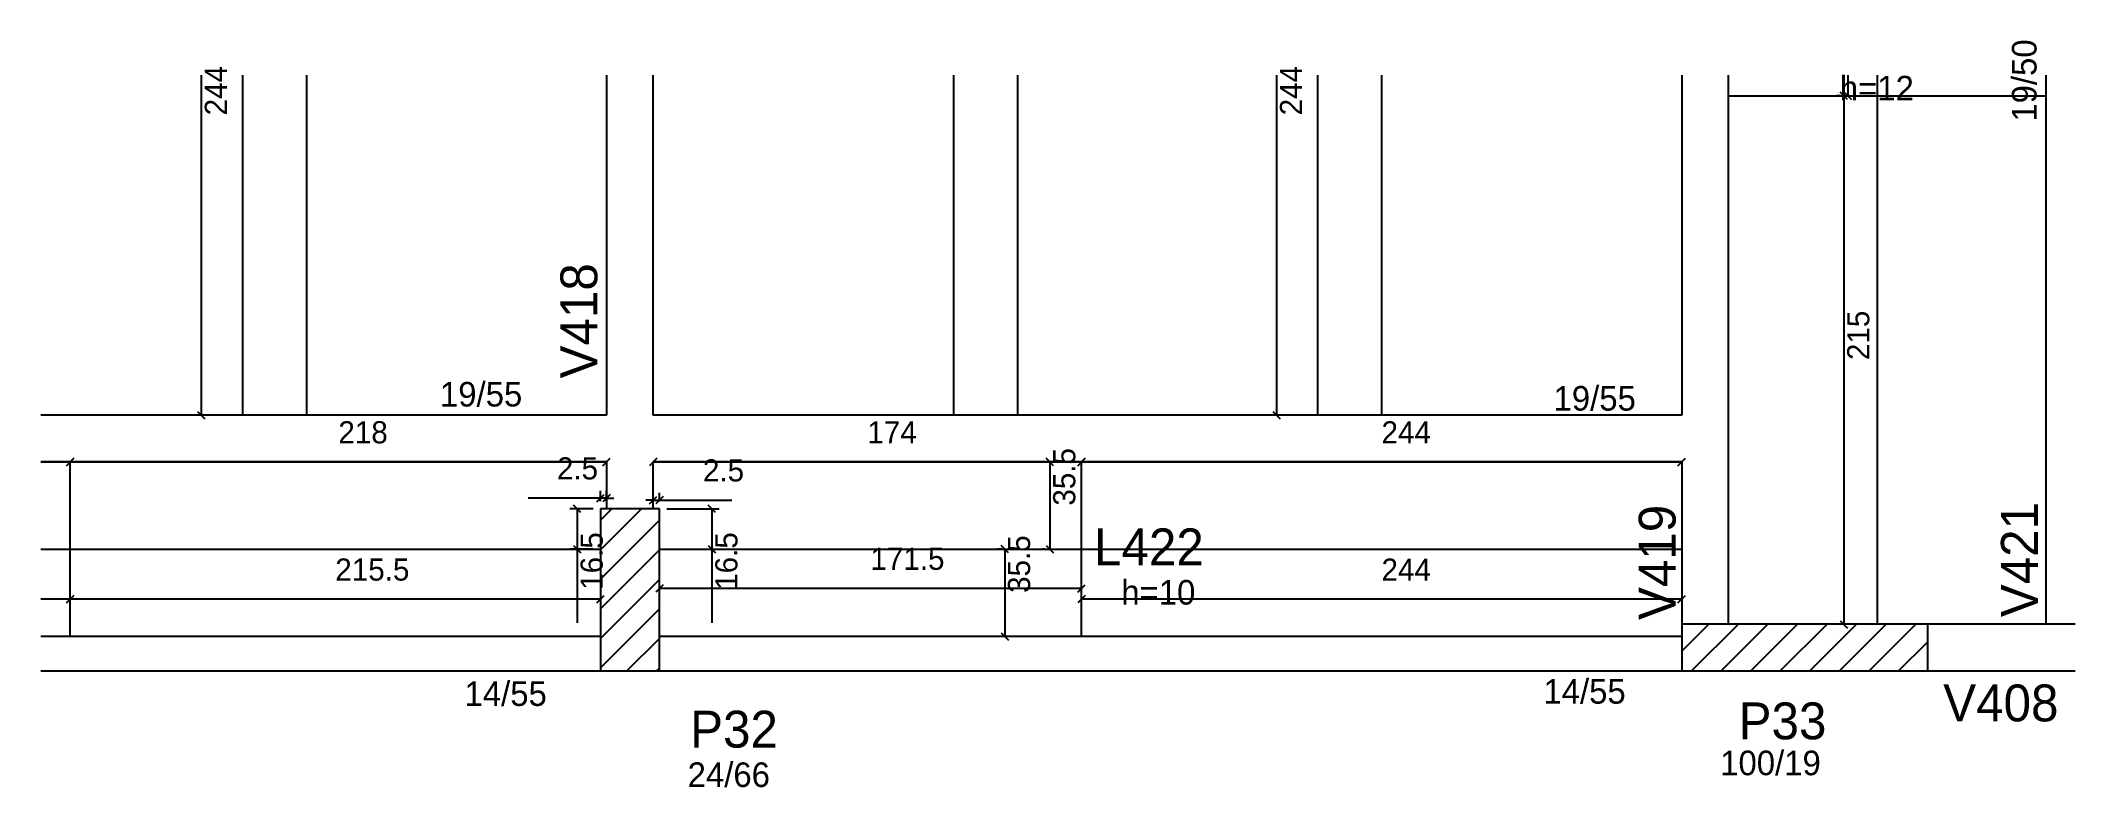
# Model space of a CAD drawing. Header units: metres. Extents: x 4366 to 5193, y 1439 to 1742.
import ezdxf

# ---------------------------------------------------------------- set-up
doc = ezdxf.new("R2010")
doc.units = ezdxf.units.M
for name, color, linetype in [('3', 7, 'Continuous'), ('4', 7, 'Continuous'), ('7', 7, 'Continuous'), ('Painéis', 7, 'Continuous')]:
    doc.layers.add(name, color=color, linetype=linetype)

msp = doc.modelspace()

# ---------------------------------------------------------------- linework, layer by layer
at = {"layer": '3', "color": 3, "lineweight": 25}
for p, q in [((4593.97, 1535.44), (4610.65, 1552.12)), ((4593.97, 1547.46), (4598.63, 1552.12)), ((4593.97, 1523.42), (4617.97, 1547.42)), ((4593.97, 1511.4), (4617.97, 1535.4)), ((4593.97, 1499.38), (4617.97, 1523.38)), ((4593.97, 1487.36), (4617.97, 1511.36)), ((4604.76, 1486.12), (4617.97, 1499.34)), ((5033.47, 1494.11), (5044.49, 1505.12)), ((5037.51, 1486.12), (5056.51, 1505.12)), ((5049.53, 1486.12), (5068.53, 1505.12)), ((5061.55, 1486.12), (5080.55, 1505.12)), ((5073.57, 1486.12), (5092.57, 1505.12)), ((5085.59, 1486.12), (5104.59, 1505.12)), ((5097.61, 1486.12), (5116.61, 1505.12)), ((5109.63, 1486.12), (5128.63, 1505.12)), ((5121.65, 1486.12), (5133.47, 1497.94)), ((4616.78, 1486.12), (4617.97, 1487.31))]:
    msp.add_line(p, q, dxfattribs=at)
for points in [[(4596.47, 1728.4), (4596.47, 1590.12)], [(4615.47, 1590.12), (4615.47, 1728.4)], [(5033.47, 1728.4), (5033.47, 1590.12)], [(5052.47, 1587.84), (5052.47, 1728.4)], [(5181.47, 1728.4), (5181.47, 1505.12)], [(4596.47, 1590.12), (4366.47, 1590.12)], [(5033.47, 1590.12), (4615.47, 1590.12)], [(5052.47, 1505.12), (5052.47, 1587.84)], [(4366.47, 1571.12), (4596.47, 1571.12)], [(4596.47, 1571.12), (4596.47, 1552.12)], [(4615.47, 1571.12), (5033.47, 1571.12)], [(4615.47, 1552.12), (4615.47, 1571.12)], [(5033.47, 1571.12), (5033.47, 1505.12)], [(4593.97, 1500.12), (4366.47, 1500.12)], [(5033.47, 1500.12), (4617.97, 1500.12)], [(5181.47, 1505.12), (5133.47, 1505.12)], [(5193.47, 1505.12), (5181.47, 1505.12)], [(4366.47, 1486.12), (4593.97, 1486.12)], [(4617.97, 1486.12), (5033.47, 1486.12)], [(5133.47, 1486.12), (5190.97, 1486.12)], [(5190.97, 1486.12), (5193.47, 1486.12)]]:
    msp.add_lwpolyline(points, dxfattribs=at)
at = {"layer": '7', "color": 7, "lineweight": 25}
for points in [[(4617.97, 1552.12), (4593.97, 1552.12)], [(4593.97, 1552.12), (4593.97, 1486.12)], [(4617.97, 1486.12), (4617.97, 1552.12)], [(5133.47, 1505.12), (5033.47, 1505.12)], [(5033.47, 1505.12), (5033.47, 1486.12)], [(5133.47, 1486.12), (5133.47, 1505.12)], [(4593.97, 1486.12), (4617.97, 1486.12)], [(5033.47, 1486.12), (5133.47, 1486.12)]]:
    msp.add_lwpolyline(points, dxfattribs=at)
at = {"layer": 'Painéis', "color": 4, "lineweight": 25}
for p, q in [((4431.73, 1728.4), (4431.73, 1590.12)), ((4868.73, 1728.4), (4868.73, 1590.12)), ((5100.96, 1728.4), (5100.96, 1720.07)), ((5097.96, 1720.07), (5096.34, 1720.07)), ((5099.34, 1720.07), (5099.34, 1505.07)), ((4378.47, 1571.12), (4366.47, 1571.12)), ((4596.47, 1571.12), (4378.47, 1571.12)), ((4789.47, 1571.12), (4615.47, 1571.12)), ((4774.44, 1571.12), (4773.69, 1571.12)), ((4776.69, 1571.12), (4776.69, 1535.62)), ((5033.47, 1571.12), (4789.47, 1571.12)), ((4593.97, 1556.43), (4564.62, 1556.43)), ((4593.97, 1555.12), (4593.97, 1559.43)), ((4596.47, 1556.43), (4593.97, 1556.43)), ((4596.47, 1555.12), (4596.47, 1559.43)), ((4596.47, 1556.43), (4599.47, 1556.43)), ((4615.47, 1555.6), (4612.47, 1555.6)), ((4615.47, 1555.12), (4615.47, 1558.6)), ((4615.47, 1555.6), (4617.97, 1555.6)), ((4617.97, 1555.12), (4617.97, 1558.6)), ((4617.97, 1555.6), (4647.33, 1555.6)), ((4590.97, 1552.12), (4581.5, 1552.12)), ((4584.5, 1552.12), (4584.5, 1535.62)), ((4620.97, 1552.12), (4642.28, 1552.12)), ((4639.28, 1552.12), (4639.28, 1535.62)), ((4590.97, 1535.62), (4581.5, 1535.62)), ((4584.5, 1535.62), (4584.5, 1505.65)), ((4620.97, 1535.62), (4642.28, 1535.62)), ((4639.28, 1535.62), (4639.28, 1505.65)), ((4757.2, 1535.62), (4755.31, 1535.62)), ((4758.31, 1535.62), (4758.31, 1500.12)), ((4774.44, 1535.62), (4773.69, 1535.62)), ((4378.47, 1515.28), (4366.47, 1515.28)), ((4593.97, 1515.28), (4378.47, 1515.28)), ((4789.47, 1519.64), (4617.97, 1519.64)), ((5033.47, 1515.28), (4789.47, 1515.28)), ((4757.2, 1500.12), (4755.31, 1500.12))]:
    msp.add_line(p, q, dxfattribs=at)
at = {"layer": 'Painéis', "color": 200, "lineweight": 25}
for p, q in [((4448.48, 1728.4), (4448.48, 1590.12)), ((4474.48, 1728.4), (4474.48, 1590.12)), ((4737.48, 1728.4), (4737.48, 1590.12)), ((4763.48, 1728.4), (4763.48, 1590.12)), ((4885.48, 1728.4), (4885.48, 1590.12)), ((4911.48, 1728.4), (4911.48, 1590.12)), ((5112.97, 1728.4), (5112.97, 1505.07)), ((5052.47, 1720.07), (5181.47, 1720.07)), ((4378.47, 1500.12), (4378.47, 1571.12)), ((4789.47, 1500.12), (4789.47, 1571.12)), ((4366.47, 1535.62), (4593.97, 1535.62)), ((4617.97, 1535.62), (5033.47, 1535.62))]:
    msp.add_line(p, q, dxfattribs=at)
at = {"layer": 'Painéis', "color": 0, "lineweight": 25}
for p, q in [((5100.84, 1718.57), (5097.84, 1721.57)), ((5099.46, 1721.57), (5102.46, 1718.57)), ((4430.23, 1591.62), (4433.23, 1588.62)), ((4867.23, 1591.62), (4870.23, 1588.62)), ((4379.97, 1572.62), (4376.97, 1569.62)), ((4376.97, 1569.62), (4379.97, 1572.62)), ((4594.97, 1569.62), (4597.97, 1572.62)), ((4616.97, 1572.62), (4613.97, 1569.62)), ((4778.19, 1569.62), (4775.19, 1572.62)), ((4790.97, 1572.62), (4787.97, 1569.62)), ((4787.97, 1569.62), (4790.97, 1572.62)), ((5031.97, 1569.62), (5034.97, 1572.62)), ((4592.47, 1554.93), (4595.47, 1557.93)), ((4597.97, 1557.93), (4594.97, 1554.93)), ((4613.97, 1554.1), (4616.97, 1557.1)), ((4619.47, 1557.1), (4616.47, 1554.1)), ((4586, 1550.62), (4583, 1553.62)), ((4640.78, 1550.62), (4637.78, 1553.62)), ((4583, 1537.12), (4586, 1534.12)), ((4637.78, 1537.12), (4640.78, 1534.12)), ((4759.81, 1534.12), (4756.81, 1537.12)), ((4775.19, 1537.12), (4778.19, 1534.12)), ((4379.97, 1516.78), (4376.97, 1513.78)), ((4376.97, 1513.78), (4379.97, 1516.78)), ((4592.47, 1513.78), (4595.47, 1516.78)), ((4619.47, 1521.14), (4616.47, 1518.14)), ((4787.97, 1518.14), (4790.97, 1521.14)), ((4790.97, 1516.78), (4787.97, 1513.78)), ((5031.97, 1513.78), (5034.97, 1516.78)), ((5097.84, 1506.57), (5100.84, 1503.57)), ((4756.81, 1501.62), (4759.81, 1498.62))]:
    msp.add_line(p, q, dxfattribs=at)

# ---------------------------------------------------------------- texts
at = {"layer": '3', "color": 3, "lineweight": 25}
msp.add_text('19/50', height=10, rotation=90, dxfattribs=at).set_placement((5177.72, 1709.55))
for s, p in [('h=12', (5097.74, 1718.18)), ('19/55', (4528.76, 1593.69)), ('19/55', (4981.39, 1592.02)), ('h=10', (4805.68, 1513.13)), ('14/55', (4538.74, 1471.91)), ('14/55', (4977.26, 1472.8)), ('24/66', (4629.43, 1438.93)), ('100/19', (5049.13, 1443.72))]:
    msp.add_text(s, height=10, dxfattribs=at).set_placement(p)
at = {"layer": '4', "color": 4, "lineweight": 25}
for s, p in [('V418', (4592.72, 1605.12)), ('V419', (5031.01, 1506.86)), ('V421', (5178.25, 1508.01))]:
    msp.add_text(s, height=15, rotation=90, dxfattribs=at).set_placement(p)
for s, p in [('L422', (4794.61, 1529.09)), ('V408', (5139.78, 1465.62)), ('P33', (5056.62, 1458.33)), ('P32', (4630.44, 1454.95))]:
    msp.add_text(s, height=15, dxfattribs=at).set_placement(p)
at = {"layer": 'Painéis', "color": 240, "lineweight": 25}
for s, p in [('244', (4442.16, 1712.12)), ('244', (4879.16, 1712.12)), ('215', (5109.74, 1612.57)), ('35.5', (4786.99, 1553.37)), ('16.5', (4594.9, 1519.13)), ('16.5', (4649.68, 1519.13)), ('35.5', (4768.62, 1517.87))]:
    msp.add_text(s, height=9, rotation=90, dxfattribs=at).set_placement(p)
for s, p in [('218', (4487.47, 1578.71)), ('174', (4702.47, 1578.69)), ('244', (4911.47, 1578.69)), ('2.5', (4576.29, 1564.02)), ('2.5', (4635.65, 1563.2)), ('215.5', (4486.22, 1522.88)), ('171.5', (4703.72, 1527.24)), ('244', (4911.47, 1522.84))]:
    msp.add_text(s, height=9, dxfattribs=at).set_placement(p)

doc.saveas('drawing.dxf')
